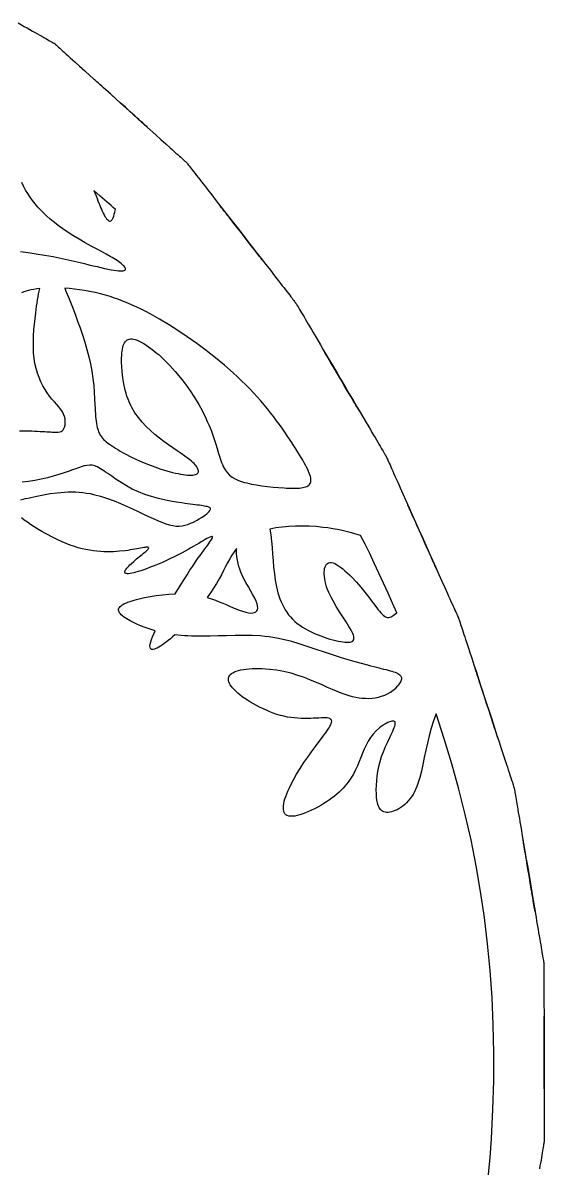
# Model space of a CAD drawing. Header units: millimetres. Extents: x -28 to 873, y 271 to 512.
# Drawn here: x 533.1 to 579.7, y 390.8 to 493.3 of the extents above; entities that cross this region are included whole.
import ezdxf

# ---------------------------------------------------------------- set-up
doc = ezdxf.new("R2010")
doc.units = ezdxf.units.MM
doc.header["$MEASUREMENT"] = 0
doc.layers.get('0').update_dxf_attribs({"linetype": 'CONTINUOUS', "true_color": 0xffffff})

msp = doc.modelspace()

# ---------------------------------------------------------------- linework, layer by layer
at = {"color": 7, "linetype": 'Continuous', "true_color": 0xffffff}
for points in [[(532.71, 493.29), (533.26, 492.98), (533.51, 492.84), (533.76, 492.7), (534, 492.56), (534.23, 492.43), (534.45, 492.31), (534.65, 492.2), (534.84, 492.09), (535.02, 491.99), (535.18, 491.89), (535.33, 491.81), (535.47, 491.73), (535.58, 491.67), (535.69, 491.61), (535.77, 491.56), (535.84, 491.52), (535.89, 491.49), (535.92, 491.48), (535.93, 491.47), (535.94, 491.47), (535.96, 491.44), (536.01, 491.41), (536.06, 491.35), (536.14, 491.29), (536.22, 491.21), (536.32, 491.12), (536.44, 491.02), (536.57, 490.9), (536.71, 490.77), (536.86, 490.64), (537.02, 490.49), (537.2, 490.33), (537.38, 490.17), (537.78, 489.81), (538.21, 489.42), (538.67, 489), (539.16, 488.56), (539.67, 488.1), (540.2, 487.62), (540.74, 487.14), (541.85, 486.14), (542.95, 485.15), (543.49, 484.66), (544.02, 484.18), (544.53, 483.72), (545.02, 483.28), (545.48, 482.87), (545.91, 482.48), (546.31, 482.12), (546.49, 481.95), (546.67, 481.79), (546.83, 481.65), (546.98, 481.51), (547.13, 481.38), (547.25, 481.27), (547.37, 481.16), (547.47, 481.07), (547.56, 480.99), (547.63, 480.93), (547.69, 480.88), (547.73, 480.84), (547.75, 480.82), (547.76, 480.81), (547.77, 480.8), (547.79, 480.78), (547.82, 480.73), (547.87, 480.67), (547.93, 480.59), (548, 480.5), (548.09, 480.39), (548.18, 480.27), (548.29, 480.14), (548.4, 479.99), (548.53, 479.83), (548.66, 479.65), (548.81, 479.47), (548.96, 479.27), (549.12, 479.06), (549.29, 478.85), (549.65, 478.39), (550.03, 477.9), (550.43, 477.38), (550.85, 476.83), (551.29, 476.27), (551.74, 475.7), (552.65, 474.53), (553.56, 473.35), (554.01, 472.78), (554.44, 472.22), (554.86, 471.68), (555.27, 471.16), (555.65, 470.67), (556.01, 470.21), (556.18, 469.99), (556.33, 469.78), (556.49, 469.59), (556.63, 469.4), (556.77, 469.23), (556.89, 469.07), (557.01, 468.92), (557.11, 468.78), (557.21, 468.66), (557.29, 468.55), (557.36, 468.46), (557.42, 468.38), (557.47, 468.32), (557.5, 468.28), (557.53, 468.25), (557.53, 468.24), (557.54, 468.23), (557.56, 468.2), (557.59, 468.15), (557.63, 468.09), (557.67, 468), (557.74, 467.9), (557.8, 467.78), (557.88, 467.65), (557.97, 467.5), (558.06, 467.34), (558.17, 467.16), (558.28, 466.98), (558.4, 466.77), (558.53, 466.56), (558.66, 466.33), (558.8, 466.1), (558.94, 465.85), (559.09, 465.6), (559.41, 465.06), (559.74, 464.49), (560.09, 463.9), (560.45, 463.29), (560.82, 462.66), (561.2, 462.02), (561.57, 461.38), (561.95, 460.74), (562.33, 460.1), (562.7, 459.47), (563.06, 458.86), (563.41, 458.27), (563.74, 457.7), (564.06, 457.16), (564.21, 456.91), (564.35, 456.66), (564.49, 456.42), (564.63, 456.2), (564.75, 455.98), (564.87, 455.78), (564.98, 455.59), (565.08, 455.41), (565.18, 455.25), (565.27, 455.1), (565.35, 454.97), (565.42, 454.85), (565.47, 454.75), (565.53, 454.67), (565.56, 454.6), (565.59, 454.55), (565.61, 454.52), (565.61, 454.51), (565.62, 454.51), (565.63, 454.48), (565.66, 454.43), (565.69, 454.36), (565.73, 454.27), (565.78, 454.16), (565.83, 454.03), (565.9, 453.89), (565.97, 453.74), (566.04, 453.56), (566.13, 453.38), (566.22, 453.18), (566.31, 452.96), (566.41, 452.74), (566.52, 452.5), (566.63, 452.25), (566.75, 451.99), (566.87, 451.71), (567.12, 451.15), (567.39, 450.55), (567.67, 449.92), (567.96, 449.27), (568.26, 448.61), (568.56, 447.93), (568.87, 447.25), (569.17, 446.57), (569.47, 445.89), (569.77, 445.23), (570.06, 444.58), (570.34, 443.95), (570.61, 443.35), (570.87, 442.78), (570.99, 442.51), (571.1, 442.25), (571.21, 442), (571.32, 441.76), (571.42, 441.54), (571.52, 441.32), (571.61, 441.12), (571.69, 440.93), (571.77, 440.76), (571.84, 440.6), (571.9, 440.46), (571.96, 440.34), (572, 440.23), (572.04, 440.14), (572.08, 440.07), (572.1, 440.02), (572.11, 439.99), (572.12, 439.98), (572.12, 439.97), (572.13, 439.94), (572.15, 439.89), (572.17, 439.81), (572.21, 439.72), (572.24, 439.61), (572.28, 439.48), (572.33, 439.33), (572.39, 439.17), (572.44, 438.99), (572.51, 438.79), (572.58, 438.58), (572.65, 438.36), (572.73, 438.13), (572.81, 437.88), (572.89, 437.62), (572.98, 437.35), (573.08, 437.06), (573.27, 436.47), (573.47, 435.85), (573.69, 435.19), (573.91, 434.52), (574.13, 433.83), (574.36, 433.12), (574.6, 432.41), (574.83, 431.7), (575.06, 431), (575.29, 430.31), (575.5, 429.63), (575.72, 428.98), (575.92, 428.36), (576.12, 427.76), (576.21, 427.48), (576.3, 427.21), (576.38, 426.95), (576.46, 426.7), (576.54, 426.46), (576.61, 426.24), (576.68, 426.03), (576.75, 425.84), (576.8, 425.66), (576.86, 425.49), (576.91, 425.35), (576.95, 425.22), (576.98, 425.11), (577.01, 425.01), (577.04, 424.94), (577.05, 424.88), (577.07, 424.85), (577.07, 424.84), (577.08, 424.84), (577.08, 424.8), (577.09, 424.75), (577.1, 424.67), (577.12, 424.57), (577.14, 424.46), (577.16, 424.32), (577.19, 424.17), (577.22, 424), (577.25, 423.82), (577.28, 423.62), (577.32, 423.4), (577.36, 423.17), (577.4, 422.92), (577.44, 422.66), (577.49, 422.39), (577.54, 422.11), (577.59, 421.82), (577.64, 421.52), (577.69, 421.21), (577.8, 420.56), (577.91, 419.88), (578.03, 419.18), (578.15, 418.46), (578.28, 417.73), (578.4, 417), (578.53, 416.26), (578.65, 415.53), (578.77, 414.81), (578.89, 414.11), (579, 413.43), (579.11, 412.78), (579.17, 412.47), (579.22, 412.17), (579.26, 411.88), (579.31, 411.6), (579.36, 411.33), (579.4, 411.07), (579.44, 410.82), (579.48, 410.59), (579.52, 410.37), (579.55, 410.17), (579.58, 409.98), (579.61, 409.82), (579.64, 409.66), (579.66, 409.53), (579.68, 409.41), (579.7, 409.32), (579.71, 409.24), (579.72, 409.19), (579.72, 409.15), (579.72, 409.14), (579.73, 409.13), (579.73, 409.1), (579.73, 409.04), (579.73, 408.97), (579.73, 408.87), (579.73, 408.75), (579.73, 408.61), (579.73, 408.46), (579.73, 408.29), (579.73, 408.1), (579.73, 407.9), (579.73, 407.68), (579.73, 407.44), (579.73, 407.19), (579.73, 406.93), (579.73, 406.66), (579.73, 406.37), (579.73, 406.07), (579.73, 405.77), (579.73, 405.45), (579.74, 404.79), (579.74, 404.11), (579.74, 403.4), (579.74, 402.67), (579.74, 401.93), (579.74, 401.18), (579.74, 400.44), (579.74, 399.7), (579.74, 398.97), (579.74, 398.26), (579.74, 397.57), (579.74, 396.91), (579.74, 396.6), (579.74, 396.29), (579.74, 395.99), (579.74, 395.71), (579.74, 395.43), (579.74, 395.17), (579.74, 394.92), (579.74, 394.69), (579.74, 394.47), (579.75, 394.26), (579.75, 394.08), (579.75, 393.9), (579.75, 393.75), (579.75, 393.61), (579.75, 393.5), (579.75, 393.4), (579.75, 393.32), (579.75, 393.27), (579.75, 393.23), (579.75, 393.22), (579.75, 393.21), (579.74, 393.17), (579.73, 393.12), (579.72, 393.04), (579.7, 392.95), (579.68, 392.83), (579.66, 392.7), (579.64, 392.55), (579.61, 392.37), (579.58, 392.19), (579.54, 391.99), (579.51, 391.77), (579.47, 391.54), (579.43, 391.29), (579.38, 391.04), (579.34, 390.77)], [(544.26, 483.97), (544.25, 483.98), (544.21, 484.02), (544.14, 484.08), (544.05, 484.15), (543.94, 484.25), (543.82, 484.37), (543.67, 484.5), (543.51, 484.65), (543.33, 484.81), (543.14, 484.98), (542.94, 485.16), (542.73, 485.34), (542.3, 485.74), (541.85, 486.14), (541.4, 486.55), (540.96, 486.94), (540.75, 487.13), (540.55, 487.31), (540.36, 487.48), (540.19, 487.64), (540.02, 487.78), (539.88, 487.92), (539.75, 488.03), (539.64, 488.13), (539.55, 488.21), (539.48, 488.27), (539.45, 488.3), (539.43, 488.32)], [(532.91, 472.85), (533.61, 472.74), (534.32, 472.63), (535.06, 472.51), (535.84, 472.38), (536.64, 472.22), (537.45, 472.04), (538.26, 471.85), (538.65, 471.76), (539.04, 471.66), (539.41, 471.57), (539.77, 471.49), (540.11, 471.41), (540.44, 471.33), (540.74, 471.27), (541.02, 471.21), (541.28, 471.16), (541.5, 471.13), (541.7, 471.11), (541.87, 471.1), (542, 471.1), (542.12, 471.11), (542.2, 471.14), (542.26, 471.17), (542.3, 471.21), (542.32, 471.26), (542.32, 471.32), (542.29, 471.38), (542.25, 471.45), (542.19, 471.53), (542.12, 471.6), (542.03, 471.68), (541.94, 471.77), (541.82, 471.85), (541.7, 471.94), (541.57, 472.03), (541.43, 472.12), (541.28, 472.21), (541.12, 472.31), (540.95, 472.4), (540.58, 472.61), (540.17, 472.83), (539.72, 473.07), (539.24, 473.33), (538.72, 473.62), (538.17, 473.94), (537.6, 474.28), (537.01, 474.66), (536.42, 475.07), (535.84, 475.52), (535.55, 475.76), (535.27, 476), (535, 476.26), (534.73, 476.53), (534.48, 476.8), (534.23, 477.09), (534, 477.39), (533.78, 477.7), (533.57, 478.02), (533.37, 478.34), (533.19, 478.67), (533.03, 479.01)], [(541.41, 476.6), (541.21, 476.78), (541.03, 476.95), (540.84, 477.11), (540.67, 477.26), (540.06, 477.79), (539.49, 478.29), (539.68, 477.81), (539.77, 477.59), (539.85, 477.37), (539.93, 477.17), (540.01, 476.97), (540.09, 476.79), (540.16, 476.62), (540.24, 476.44), (540.32, 476.27), (540.4, 476.12), (540.48, 475.98), (540.55, 475.87), (540.62, 475.77), (540.69, 475.69), (540.75, 475.63), (540.82, 475.58), (540.88, 475.56), (540.94, 475.56), (541, 475.57), (541.05, 475.61), (541.1, 475.66), (541.16, 475.74), (541.2, 475.84), (541.26, 475.99), (541.31, 476.17), (541.36, 476.37), (541.41, 476.6), (541.41, 476.6), (541.41, 476.6)], [(554.64, 471.96), (554.63, 471.98), (554.6, 472.02), (554.54, 472.09), (554.47, 472.18), (554.38, 472.3), (554.27, 472.43), (554.15, 472.59), (554.02, 472.76), (553.87, 472.95), (553.72, 473.15), (553.55, 473.36), (553.38, 473.58), (553.02, 474.05), (552.65, 474.53), (552.28, 475.01), (551.92, 475.47), (551.74, 475.69), (551.58, 475.9), (551.42, 476.1), (551.28, 476.29), (551.14, 476.46), (551.02, 476.62), (550.91, 476.76), (550.82, 476.87), (550.75, 476.97), (550.7, 477.04), (550.66, 477.08), (550.65, 477.09)], [(532.83, 456.78), (533.4, 456.79), (533.94, 456.78), (534.19, 456.77), (534.44, 456.76), (534.67, 456.75), (534.89, 456.74), (535.1, 456.73), (535.29, 456.72), (535.46, 456.71), (535.62, 456.7), (535.77, 456.69), (535.9, 456.69), (536.02, 456.68), (536.12, 456.68), (536.22, 456.68), (536.3, 456.68), (536.45, 456.7), (536.56, 456.74), (536.66, 456.8), (536.74, 456.88), (536.8, 457), (536.86, 457.13), (536.91, 457.3), (536.93, 457.47), (536.93, 457.66), (536.91, 457.87), (536.86, 458.07), (536.78, 458.28), (536.67, 458.5), (536.52, 458.71), (536.35, 458.93), (536.16, 459.15), (535.96, 459.39), (535.74, 459.64), (535.53, 459.91), (535.32, 460.19), (535.12, 460.5), (534.93, 460.83), (534.75, 461.19), (534.59, 461.56), (534.45, 461.96), (534.32, 462.38), (534.22, 462.82), (534.15, 463.28), (534.1, 463.77), (534.08, 464.27), (534.08, 464.78), (534.1, 465.3), (534.13, 465.82), (534.18, 466.33), (534.23, 466.84), (534.29, 467.34), (534.37, 467.94), (534.41, 468.23), (534.45, 468.51), (534.5, 468.78), (534.54, 469.04), (534.59, 469.28), (534.65, 469.52), (534.38, 469.49), (534.12, 469.45), (533.88, 469.4), (533.64, 469.35), (533.42, 469.29), (533.21, 469.22), (533.01, 469.14)], [(536.88, 469.55), (536.99, 469.3), (537.11, 469.03), (537.22, 468.75), (537.33, 468.47), (537.57, 467.86), (537.8, 467.24), (538.03, 466.62), (538.25, 466), (538.47, 465.37), (538.67, 464.73), (538.86, 464.08), (539.04, 463.43), (539.19, 462.78), (539.31, 462.13), (539.4, 461.49), (539.47, 460.86), (539.52, 460.24), (539.55, 459.65), (539.58, 459.09), (539.6, 458.82), (539.61, 458.57), (539.63, 458.32), (539.64, 458.08), (539.66, 457.86), (539.69, 457.65), (539.72, 457.46), (539.75, 457.27), (539.79, 457.1), (539.83, 456.94), (539.94, 456.65), (540.08, 456.39), (540.17, 456.27), (540.26, 456.15), (540.36, 456.03), (540.48, 455.92), (540.6, 455.81), (540.74, 455.7), (540.89, 455.59), (541.05, 455.47), (541.23, 455.35), (541.42, 455.23), (541.62, 455.11), (541.84, 454.98), (542.06, 454.86), (542.29, 454.73), (542.78, 454.48), (543.3, 454.24), (543.83, 454), (544.38, 453.77), (544.93, 453.56), (545.48, 453.38), (546.01, 453.21), (546.53, 453.07), (546.78, 453.02), (547.01, 452.97), (547.24, 452.92), (547.46, 452.89), (547.66, 452.86), (547.86, 452.84), (548.03, 452.83), (548.19, 452.83), (548.34, 452.83), (548.46, 452.85), (548.57, 452.88), (548.66, 452.91), (548.73, 452.96), (548.78, 453.01), (548.82, 453.07), (548.83, 453.14), (548.83, 453.21), (548.82, 453.29), (548.79, 453.37), (548.75, 453.46), (548.69, 453.56), (548.62, 453.66), (548.54, 453.76), (548.44, 453.86), (548.33, 453.97), (548.21, 454.08), (548.08, 454.19), (547.94, 454.3), (547.63, 454.53), (547.29, 454.77), (546.93, 455.02), (546.55, 455.28), (546.15, 455.55), (545.75, 455.84), (545.34, 456.15), (544.94, 456.47), (544.54, 456.82), (544.16, 457.18), (543.8, 457.57), (543.47, 457.98), (543.16, 458.42), (542.88, 458.88), (542.76, 459.13), (542.64, 459.38), (542.54, 459.64), (542.44, 459.9), (542.36, 460.17), (542.28, 460.44), (542.16, 460.99), (542.07, 461.54), (542.01, 462.08), (541.98, 462.6), (541.97, 462.85), (541.97, 463.09), (541.97, 463.32), (541.99, 463.54), (542, 463.74), (542.02, 463.93), (542.05, 464.11), (542.08, 464.27), (542.12, 464.42), (542.17, 464.55), (542.23, 464.67), (542.29, 464.77), (542.37, 464.86), (542.45, 464.93), (542.54, 464.98), (542.65, 465.01), (542.77, 465.03), (542.9, 465.02), (543.04, 465), (543.19, 464.96), (543.36, 464.9), (543.54, 464.82), (543.73, 464.72), (543.94, 464.6), (544.15, 464.47), (544.37, 464.32), (544.59, 464.15), (544.83, 463.97), (545.06, 463.78), (545.31, 463.58), (545.55, 463.36), (545.79, 463.13), (546.04, 462.89), (546.28, 462.64), (546.76, 462.11), (547.23, 461.55), (547.67, 460.97), (548.1, 460.37), (548.49, 459.77), (548.86, 459.15), (549.2, 458.54), (549.5, 457.93), (549.63, 457.64), (549.76, 457.34), (549.88, 457.05), (549.99, 456.77), (550.18, 456.22), (550.35, 455.7), (550.5, 455.21), (550.64, 454.76), (550.71, 454.54), (550.78, 454.33), (550.84, 454.14), (550.91, 453.95), (550.98, 453.78), (551.06, 453.61), (551.14, 453.46), (551.23, 453.31), (551.31, 453.18), (551.41, 453.06), (551.62, 452.84), (551.86, 452.65), (552.13, 452.49), (552.43, 452.35), (552.59, 452.29), (552.77, 452.23), (552.96, 452.18), (553.15, 452.13), (553.36, 452.08), (553.58, 452.03), (554.04, 451.95), (554.52, 451.87), (555.02, 451.81), (555.52, 451.76), (556.01, 451.72), (556.49, 451.69), (556.71, 451.68), (556.93, 451.67), (557.14, 451.66), (557.34, 451.66), (557.53, 451.66), (557.7, 451.67), (557.87, 451.68), (558.02, 451.7), (558.17, 451.72), (558.3, 451.75), (558.41, 451.78), (558.52, 451.82), (558.62, 451.87), (558.7, 451.93), (558.76, 451.99), (558.82, 452.07), (558.86, 452.15), (558.89, 452.24), (558.9, 452.34), (558.9, 452.46), (558.88, 452.58), (558.85, 452.71), (558.81, 452.85), (558.75, 453.01), (558.69, 453.17), (558.61, 453.35), (558.51, 453.54), (558.41, 453.73), (558.29, 453.94), (558.17, 454.17), (558.03, 454.4), (557.88, 454.64), (557.72, 454.9), (557.55, 455.17), (557.37, 455.45), (557.18, 455.75), (556.98, 456.05), (556.77, 456.36), (556.55, 456.69), (556.32, 457.02), (556.08, 457.35), (555.83, 457.7), (555.57, 458.05), (555.29, 458.4), (555.01, 458.76), (554.71, 459.12), (554.41, 459.48), (554.09, 459.84), (553.76, 460.2), (553.42, 460.56), (553.06, 460.92), (552.7, 461.27), (552.33, 461.63), (551.95, 461.98), (551.16, 462.67), (550.35, 463.34), (549.52, 463.99), (548.68, 464.62), (547.83, 465.21), (546.99, 465.78), (546.16, 466.31), (545.34, 466.8), (544.53, 467.25), (544.13, 467.47), (543.72, 467.67), (543.32, 467.86), (542.92, 468.04), (542.52, 468.22), (542.13, 468.38), (541.73, 468.53), (541.33, 468.67), (540.93, 468.8), (540.54, 468.92), (540.07, 469.05), (539.6, 469.16), (539.13, 469.26), (538.66, 469.35), (538.21, 469.42), (537.76, 469.47), (537.31, 469.52), (536.88, 469.55), (536.88, 469.55), (536.88, 469.55)], [(563.23, 458.58), (563.22, 458.6), (563.19, 458.64), (563.14, 458.72), (563.08, 458.82), (563.01, 458.95), (562.92, 459.1), (562.82, 459.27), (562.71, 459.45), (562.59, 459.66), (562.46, 459.88), (562.32, 460.11), (562.18, 460.35), (561.88, 460.86), (561.58, 461.38), (561.27, 461.9), (560.97, 462.41), (560.83, 462.65), (560.69, 462.88), (560.56, 463.1), (560.44, 463.3), (560.33, 463.49), (560.23, 463.66), (560.14, 463.81), (560.07, 463.94), (560.01, 464.04), (559.96, 464.12), (559.94, 464.16), (559.93, 464.18)], [(532.96, 450.62), (533.16, 450.67), (533.38, 450.73), (533.61, 450.78), (533.86, 450.84), (534.12, 450.9), (534.39, 450.96), (534.67, 451.02), (534.97, 451.07), (535.57, 451.18), (536.21, 451.26), (536.86, 451.32), (537.18, 451.33), (537.51, 451.34), (537.84, 451.33), (538.17, 451.31), (538.5, 451.28), (538.82, 451.23), (539.14, 451.18), (539.46, 451.11), (540.09, 450.95), (540.7, 450.75), (541.29, 450.54), (541.86, 450.3), (542.41, 450.06), (542.94, 449.82), (543.44, 449.58), (543.91, 449.35), (544.36, 449.14), (544.78, 448.94), (545.18, 448.76), (545.55, 448.61), (545.91, 448.48), (546.23, 448.38), (546.54, 448.32), (546.83, 448.28), (547.11, 448.28), (547.38, 448.3), (547.63, 448.35), (547.89, 448.42), (548.14, 448.52), (548.4, 448.63), (548.66, 448.77), (548.91, 448.91), (549.16, 449.07), (549.39, 449.23), (549.58, 449.38), (549.67, 449.45), (549.74, 449.52), (549.81, 449.59), (549.86, 449.66), (549.89, 449.72), (549.91, 449.77), (549.92, 449.82), (549.91, 449.86), (549.88, 449.9), (549.84, 449.94), (549.78, 449.97), (549.7, 450), (549.61, 450.02), (549.51, 450.04), (549.38, 450.07), (549.25, 450.09), (549.1, 450.11), (548.93, 450.13), (548.75, 450.15), (548.55, 450.18), (548.34, 450.2), (548.11, 450.23), (547.87, 450.26), (547.61, 450.3), (547.34, 450.34), (547.07, 450.38), (546.49, 450.48), (545.88, 450.6), (545.27, 450.74), (544.65, 450.91), (544.05, 451.11), (543.47, 451.33), (542.92, 451.59), (542.41, 451.87), (541.93, 452.16), (541.49, 452.45), (541.09, 452.73), (540.72, 452.99), (540.54, 453.11), (540.38, 453.22), (540.22, 453.32), (540.08, 453.41), (539.94, 453.49), (539.81, 453.56), (539.68, 453.61), (539.56, 453.65), (539.45, 453.68), (539.33, 453.71), (539.22, 453.72), (539.11, 453.72), (538.87, 453.7), (538.62, 453.65), (538.35, 453.57), (538.2, 453.52), (538.03, 453.46), (537.86, 453.4), (537.67, 453.33), (537.48, 453.27), (537.27, 453.19), (536.83, 453.04), (536.36, 452.89), (535.86, 452.74), (535.33, 452.6), (534.78, 452.47), (534.22, 452.36), (533.64, 452.27), (533.06, 452.21)], [(570.2, 444.28), (570.19, 444.3), (570.17, 444.35), (570.13, 444.43), (570.08, 444.54), (570.02, 444.67), (569.95, 444.83), (569.87, 445.01), (569.78, 445.21), (569.68, 445.43), (569.58, 445.66), (569.47, 445.91), (569.36, 446.16), (569.12, 446.7), (568.87, 447.25), (568.62, 447.8), (568.38, 448.34), (568.27, 448.59), (568.16, 448.84), (568.05, 449.07), (567.96, 449.29), (567.87, 449.49), (567.79, 449.67), (567.72, 449.83), (567.66, 449.96), (567.61, 450.07), (567.57, 450.15), (567.55, 450.2), (567.54, 450.22)], [(574.75, 390), (574.92, 391.75), (575.05, 393.47), (575.17, 396.08), (575.24, 398.64), (575.25, 401.16), (575.2, 403.64), (575.09, 406.09), (574.93, 408.5), (574.7, 410.89), (574.42, 413.25), (574.07, 415.58), (573.67, 417.89), (573.22, 420.19), (572.7, 422.47), (572.13, 424.73), (571.51, 426.99), (570.82, 429.24), (570.09, 431.49), (569.87, 430.84), (569.66, 430.18), (569.47, 429.52), (569.31, 428.86), (569.16, 428.22), (569.03, 427.58), (568.9, 426.95), (568.77, 426.35), (568.62, 425.77), (568.54, 425.5), (568.46, 425.23), (568.36, 424.97), (568.26, 424.72), (568.15, 424.49), (568.03, 424.27), (567.9, 424.06), (567.75, 423.86), (567.6, 423.68), (567.44, 423.51), (567.28, 423.36), (567.11, 423.22), (566.94, 423.1), (566.77, 422.99), (566.6, 422.9), (566.43, 422.82), (566.26, 422.76), (566.1, 422.71), (565.94, 422.68), (565.79, 422.66), (565.65, 422.66), (565.53, 422.68), (565.41, 422.72), (565.3, 422.77), (565.21, 422.83), (565.13, 422.91), (565.05, 423), (564.99, 423.11), (564.93, 423.23), (564.89, 423.36), (564.85, 423.5), (564.81, 423.64), (564.77, 423.97), (564.75, 424.32), (564.74, 424.69), (564.76, 425.08), (564.78, 425.49), (564.83, 425.9), (564.89, 426.33), (564.98, 426.77), (565.08, 427.21), (565.22, 427.65), (565.38, 428.09), (565.56, 428.54), (565.76, 428.96), (565.95, 429.37), (566.05, 429.57), (566.13, 429.75), (566.22, 429.93), (566.29, 430.09), (566.35, 430.24), (566.39, 430.37), (566.43, 430.49), (566.44, 430.6), (566.44, 430.68), (566.42, 430.75), (566.38, 430.79), (566.32, 430.82), (566.23, 430.83), (566.14, 430.82), (566.03, 430.79), (565.91, 430.75), (565.77, 430.69), (565.63, 430.62), (565.49, 430.54), (565.34, 430.44), (565.18, 430.33), (565.03, 430.22), (564.73, 429.96), (564.46, 429.67), (564.22, 429.35), (564.01, 429.02), (563.83, 428.68), (563.66, 428.32), (563.51, 427.95), (563.36, 427.58), (563.21, 427.2), (563.06, 426.83), (562.88, 426.46), (562.69, 426.09), (562.47, 425.72), (562.22, 425.36), (562.08, 425.18), (561.93, 425), (561.77, 424.82), (561.6, 424.64), (561.42, 424.47), (561.22, 424.29), (561.01, 424.12), (560.79, 423.95), (560.55, 423.77), (560.3, 423.61), (560.05, 423.44), (559.78, 423.28), (559.51, 423.13), (559.23, 422.98), (558.96, 422.85), (558.69, 422.73), (558.42, 422.62), (558.16, 422.52), (557.91, 422.44), (557.68, 422.38), (557.46, 422.33), (557.25, 422.31), (557.07, 422.31), (556.91, 422.33), (556.77, 422.37), (556.66, 422.44), (556.57, 422.53), (556.5, 422.64), (556.46, 422.77), (556.43, 422.91), (556.43, 423.07), (556.44, 423.25), (556.46, 423.44), (556.51, 423.65), (556.57, 423.87), (556.64, 424.09), (556.73, 424.32), (556.83, 424.56), (556.94, 424.81), (557.06, 425.06), (557.33, 425.57), (557.62, 426.08), (557.94, 426.6), (558.27, 427.11), (558.62, 427.61), (558.96, 428.09), (559.3, 428.56), (559.62, 428.99), (559.92, 429.39), (560.06, 429.58), (560.19, 429.75), (560.32, 429.92), (560.42, 430.08), (560.52, 430.23), (560.6, 430.37), (560.67, 430.5), (560.72, 430.61), (560.75, 430.71), (560.76, 430.81), (560.75, 430.89), (560.72, 430.96), (560.66, 431.01), (560.59, 431.06), (560.48, 431.09), (560.35, 431.11), (560.2, 431.12), (560.02, 431.12), (559.83, 431.11), (559.61, 431.1), (559.38, 431.09), (559.14, 431.08), (558.88, 431.07), (558.61, 431.07), (558.32, 431.06), (558.03, 431.07), (557.73, 431.08), (557.42, 431.11), (557.11, 431.14), (556.79, 431.19), (556.48, 431.26), (556.16, 431.34), (555.84, 431.43), (555.53, 431.54), (555.21, 431.66), (554.91, 431.79), (554.31, 432.07), (554.02, 432.21), (553.75, 432.37), (553.48, 432.53), (553.23, 432.69), (552.99, 432.85), (552.76, 433.01), (552.55, 433.17), (552.36, 433.33), (552.19, 433.49), (552.03, 433.64), (551.89, 433.79), (551.78, 433.93), (551.68, 434.07), (551.61, 434.2), (551.55, 434.33), (551.52, 434.46), (551.51, 434.57), (551.52, 434.69), (551.55, 434.79), (551.6, 434.89), (551.68, 434.99), (551.78, 435.07), (551.9, 435.15), (552.05, 435.23), (552.22, 435.29), (552.41, 435.35), (552.63, 435.4), (552.86, 435.44), (553.11, 435.47), (553.38, 435.5), (553.65, 435.52), (553.95, 435.53), (554.25, 435.53), (554.55, 435.52), (555.19, 435.48), (555.83, 435.4), (556.47, 435.28), (557.1, 435.13), (557.7, 434.95), (558.28, 434.75), (558.84, 434.53), (559.37, 434.31), (559.87, 434.09), (560.35, 433.87), (560.79, 433.68), (561.2, 433.5), (561.58, 433.35), (561.94, 433.23), (562.28, 433.12), (562.59, 433.04), (562.9, 432.97), (563.2, 432.92), (563.49, 432.88), (563.78, 432.87), (564.08, 432.86), (564.37, 432.88), (564.65, 432.92), (564.94, 432.97), (565.21, 433.05), (565.49, 433.15), (565.75, 433.27), (566.01, 433.42), (566.26, 433.59), (566.48, 433.78), (566.67, 433.97), (566.76, 434.06), (566.83, 434.16), (566.89, 434.26), (566.94, 434.35), (566.98, 434.44), (567.01, 434.53), (567.02, 434.61), (567.02, 434.69), (567, 434.76), (566.97, 434.83), (566.92, 434.89), (566.85, 434.95), (566.77, 435.01), (566.68, 435.06), (566.57, 435.11), (566.45, 435.16), (566.31, 435.21), (566.16, 435.25), (566, 435.3), (565.82, 435.35), (565.64, 435.4), (565.43, 435.45), (565.22, 435.5), (565, 435.56), (564.76, 435.62), (564.51, 435.68), (564.26, 435.75), (563.99, 435.82), (563.43, 435.97), (562.85, 436.13), (562.24, 436.31), (561.63, 436.49), (561, 436.69), (560.37, 436.89), (559.11, 437.33), (558.48, 437.54), (557.84, 437.75), (557.19, 437.94), (556.52, 438.11), (555.84, 438.25), (555.49, 438.31), (555.13, 438.36), (554.76, 438.4), (554.39, 438.44), (553.64, 438.47), (552.87, 438.49), (552.11, 438.48), (551.35, 438.46), (550.61, 438.44), (549.9, 438.42), (549.56, 438.41), (549.22, 438.41), (548.87, 438.41), (548.54, 438.41), (548.21, 438.42), (547.89, 438.44), (547.59, 438.46), (547.29, 438.48), (546.73, 438.55), (546.53, 438.37), (546.33, 438.19), (546.14, 438.04), (545.96, 437.89), (545.78, 437.76), (545.61, 437.64), (545.45, 437.53), (545.3, 437.44), (545.15, 437.36), (545.03, 437.31), (544.91, 437.26), (544.8, 437.24), (544.71, 437.23), (544.64, 437.24), (544.58, 437.28), (544.54, 437.33), (544.51, 437.43), (544.5, 437.56), (544.53, 437.72), (544.58, 437.91), (544.65, 438.13), (544.74, 438.37), (544.85, 438.63), (544.97, 438.91), (544.52, 439.05), (544.08, 439.2), (543.66, 439.36), (543.26, 439.53), (542.9, 439.71), (542.73, 439.8), (542.57, 439.89), (542.42, 439.98), (542.28, 440.07), (542.15, 440.16), (542.04, 440.25), (541.94, 440.33), (541.86, 440.42), (541.79, 440.51), (541.74, 440.59), (541.71, 440.67), (541.69, 440.76), (541.7, 440.84), (541.72, 440.92), (541.77, 441), (541.83, 441.07), (541.92, 441.15), (542.03, 441.23), (542.17, 441.31), (542.33, 441.38), (542.51, 441.46), (542.72, 441.53), (542.9, 441.59), (543.1, 441.65), (543.31, 441.71), (543.53, 441.76), (543.76, 441.82), (544, 441.87), (544.52, 441.96), (545.06, 442.05), (545.62, 442.12), (546.19, 442.17), (546.76, 442.2), (547.29, 443.07), (547.56, 443.5), (547.82, 443.91), (548.08, 444.32), (548.33, 444.7), (548.58, 445.07), (548.82, 445.42), (548.98, 445.64), (549.13, 445.86), (549.28, 446.06), (549.42, 446.25), (549.55, 446.42), (549.67, 446.58), (549.77, 446.73), (549.87, 446.86), (549.95, 446.98), (550.01, 447.08), (550.06, 447.17), (550.09, 447.24), (550.1, 447.29), (550.1, 447.32), (550.07, 447.34), (550.02, 447.34), (549.94, 447.31), (549.85, 447.27), (549.73, 447.22), (549.59, 447.15), (549.43, 447.06), (549.26, 446.96), (549.07, 446.85), (548.86, 446.73), (548.64, 446.6), (548.41, 446.47), (548.17, 446.33), (547.91, 446.18), (547.37, 445.89), (546.8, 445.59), (546.21, 445.3), (545.61, 445.03), (545.03, 444.78), (544.46, 444.56), (544.19, 444.46), (543.94, 444.37), (543.69, 444.28), (543.46, 444.21), (543.24, 444.15), (543.05, 444.1), (542.87, 444.05), (542.72, 444.03), (542.59, 444.01), (542.48, 444.01), (542.4, 444.02), (542.33, 444.04), (542.29, 444.07), (542.26, 444.11), (542.25, 444.16), (542.26, 444.21), (542.28, 444.28), (542.32, 444.35), (542.37, 444.43), (542.44, 444.52), (542.52, 444.61), (542.61, 444.7), (542.71, 444.8), (542.81, 444.9), (543.05, 445.11), (543.31, 445.33), (543.56, 445.54), (543.81, 445.74), (543.92, 445.84), (544.03, 445.93), (544.13, 446.01), (544.21, 446.09), (544.28, 446.16), (544.33, 446.22), (544.37, 446.27), (544.39, 446.31), (544.38, 446.34), (544.36, 446.37), (544.31, 446.38), (544.25, 446.38), (544.17, 446.38), (544.07, 446.37), (543.95, 446.35), (543.82, 446.33), (543.67, 446.3), (543.51, 446.27), (543.33, 446.24), (543.15, 446.21), (542.94, 446.17), (542.73, 446.14), (542.51, 446.1), (542.27, 446.07), (541.78, 446.02), (541.24, 445.98), (540.68, 445.97), (540.38, 445.98), (540.08, 446), (539.76, 446.02), (539.44, 446.06), (539.12, 446.11), (538.78, 446.17), (538.44, 446.25), (538.09, 446.34), (537.74, 446.44), (537.38, 446.57), (537.01, 446.71), (536.64, 446.86), (536.27, 447.03), (535.9, 447.21), (535.17, 447.6), (534.82, 447.8), (534.47, 448), (534.15, 448.21), (533.83, 448.41), (533.54, 448.62), (533.26, 448.81), (533.01, 449)], [(555.21, 448), (555.3, 447.48), (555.37, 446.93), (555.42, 446.36), (555.47, 445.77), (555.51, 445.18), (555.56, 444.59), (555.63, 444.01), (555.7, 443.44), (555.81, 442.85), (555.95, 442.29), (556.03, 442.02), (556.12, 441.75), (556.23, 441.5), (556.34, 441.25), (556.46, 441.01), (556.59, 440.78), (556.74, 440.56), (556.9, 440.34), (557.07, 440.14), (557.26, 439.94), (557.46, 439.75), (557.68, 439.57), (557.91, 439.4), (558.15, 439.23), (558.41, 439.08), (558.68, 438.93), (559.23, 438.67), (559.78, 438.44), (560.33, 438.25), (560.6, 438.17), (560.86, 438.1), (561.1, 438.04), (561.34, 437.99), (561.56, 437.95), (561.76, 437.92), (561.94, 437.89), (562.1, 437.88), (562.24, 437.88), (562.37, 437.9), (562.48, 437.92), (562.56, 437.95), (562.63, 438), (562.68, 438.05), (562.72, 438.12), (562.74, 438.2), (562.74, 438.3), (562.72, 438.4), (562.69, 438.52), (562.64, 438.65), (562.57, 438.79), (562.49, 438.95), (562.4, 439.12), (562.29, 439.3), (562.17, 439.5), (562.04, 439.7), (561.75, 440.14), (561.45, 440.6), (561.15, 441.09), (560.87, 441.59), (560.73, 441.84), (560.61, 442.09), (560.49, 442.34), (560.39, 442.59), (560.3, 442.84), (560.23, 443.08), (560.17, 443.31), (560.13, 443.54), (560.1, 443.76), (560.08, 443.96), (560.08, 444.16), (560.1, 444.33), (560.12, 444.49), (560.17, 444.64), (560.22, 444.76), (560.29, 444.86), (560.38, 444.94), (560.48, 444.99), (560.6, 445.02), (560.72, 445.01), (560.87, 444.98), (561.02, 444.92), (561.19, 444.84), (561.37, 444.73), (561.55, 444.6), (561.74, 444.45), (561.94, 444.28), (562.14, 444.1), (562.35, 443.9), (562.55, 443.69), (562.96, 443.26), (563.36, 442.8), (563.73, 442.35), (564.07, 441.91), (564.38, 441.5), (564.52, 441.31), (564.66, 441.12), (564.79, 440.95), (564.92, 440.79), (565.03, 440.65), (565.15, 440.51), (565.26, 440.4), (565.36, 440.3), (565.47, 440.21), (565.56, 440.15), (565.66, 440.11), (565.75, 440.09), (565.86, 440.09), (565.96, 440.11), (566.06, 440.16), (566.16, 440.21), (566.26, 440.28), (566.36, 440.36), (566.58, 440.51), (566.2, 441.37), (565.8, 442.27), (565.4, 443.17), (564.98, 444.07), (564.56, 444.96), (564.15, 445.83), (563.94, 446.25), (563.74, 446.65), (563.54, 447.05), (563.34, 447.43), (562.53, 447.66), (561.7, 447.87), (561.28, 447.96), (560.85, 448.04), (560.41, 448.11), (559.97, 448.16), (559.37, 448.23), (558.75, 448.26), (558.14, 448.28), (557.52, 448.27), (556.92, 448.24), (556.33, 448.19), (555.76, 448.11), (555.21, 448), (555.21, 448), (555.21, 448)], [(552.23, 446.27), (552.02, 445.97), (551.82, 445.66), (551.63, 445.34), (551.45, 445), (551.27, 444.65), (551.09, 444.29), (550.9, 443.92), (550.69, 443.54), (550.45, 443.13), (550.19, 442.72), (549.92, 442.3), (549.63, 441.88), (550, 441.77), (550.36, 441.64), (550.7, 441.51), (551.02, 441.38), (551.32, 441.25), (551.61, 441.12), (551.88, 441), (552.13, 440.89), (552.47, 440.75), (552.78, 440.65), (553.06, 440.57), (553.31, 440.52), (553.52, 440.49), (553.71, 440.5), (553.86, 440.53), (553.98, 440.59), (554.07, 440.68), (554.12, 440.79), (554.14, 440.94), (554.13, 441.11), (554.08, 441.31), (553.99, 441.55), (553.87, 441.82), (553.71, 442.12), (553.52, 442.46), (553.3, 442.83), (553.08, 443.23), (552.85, 443.68), (552.64, 444.15), (552.55, 444.41), (552.46, 444.67), (552.39, 444.94), (552.32, 445.22), (552.28, 445.51), (552.24, 445.81), (552.23, 446.04), (552.23, 446.27), (552.23, 446.27), (552.23, 446.27)], [(575.61, 429.33), (575.6, 429.34), (575.59, 429.4), (575.56, 429.48), (575.52, 429.59), (575.48, 429.73), (575.42, 429.9), (575.36, 430.08), (575.29, 430.29), (575.22, 430.52), (575.14, 430.76), (575.06, 431.01), (574.97, 431.28), (574.79, 431.84), (574.6, 432.41), (574.41, 432.99), (574.23, 433.55), (574.14, 433.82), (574.06, 434.07), (573.98, 434.31), (573.9, 434.54), (573.84, 434.75), (573.77, 434.93), (573.72, 435.1), (573.67, 435.24), (573.64, 435.35), (573.61, 435.43), (573.59, 435.49), (573.59, 435.5)], [(578.94, 413.79), (578.94, 413.81), (578.93, 413.86), (578.92, 413.95), (578.9, 414.07), (578.87, 414.21), (578.84, 414.38), (578.81, 414.58), (578.78, 414.79), (578.73, 415.03), (578.69, 415.28), (578.65, 415.54), (578.6, 415.82), (578.5, 416.4), (578.4, 417), (578.3, 417.59), (578.2, 418.17), (578.16, 418.45), (578.11, 418.71), (578.07, 418.97), (578.03, 419.2), (577.99, 419.41), (577.96, 419.61), (577.93, 419.78), (577.91, 419.93), (577.89, 420.04), (577.87, 420.13), (577.86, 420.18), (577.86, 420.2)], [(579.74, 397.93), (579.74, 397.95), (579.74, 398.01), (579.74, 398.09), (579.74, 398.21), (579.74, 398.36), (579.74, 398.53), (579.74, 398.73), (579.74, 398.95), (579.74, 399.19), (579.74, 399.44), (579.74, 399.71), (579.74, 399.99), (579.74, 400.58), (579.74, 401.18), (579.74, 401.79), (579.74, 402.37), (579.74, 402.66), (579.74, 402.92), (579.74, 403.18), (579.74, 403.42), (579.74, 403.64), (579.74, 403.83), (579.74, 404.01), (579.74, 404.15), (579.74, 404.27), (579.74, 404.36), (579.74, 404.41), (579.74, 404.43)]]:
    msp.add_lwpolyline(points, dxfattribs=at)

doc.saveas('drawing.dxf')
